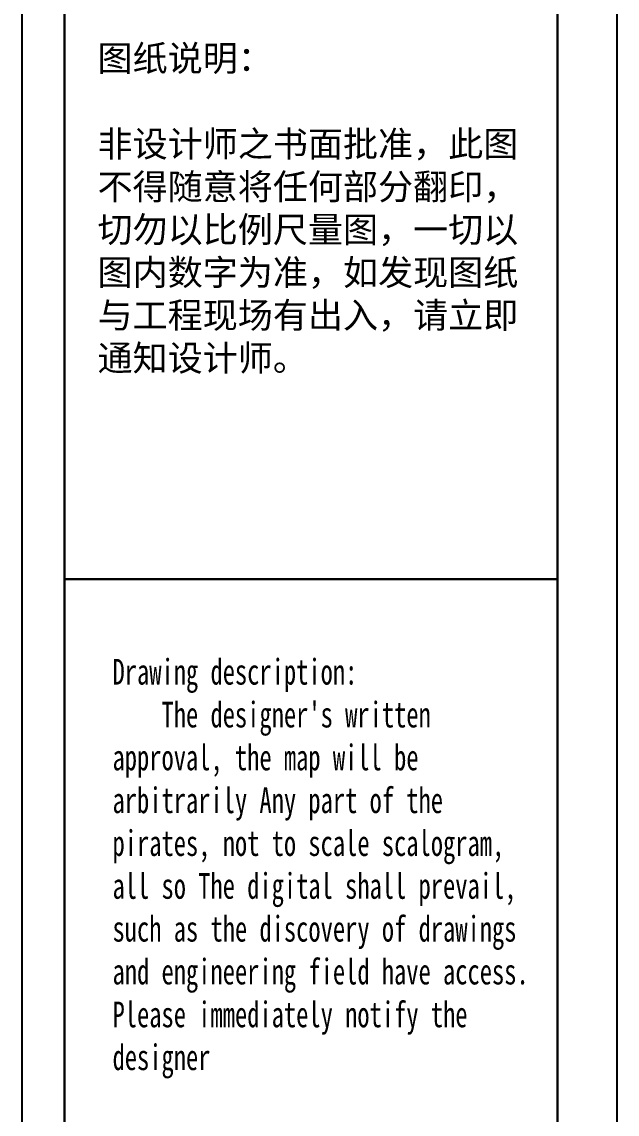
# Model space of a CAD drawing. Header units: millimetres. Extents: x -113526 to 211532, y -79714 to 28306.
# Drawn here: x 110268 to 113082, y -9627 to -4461 of the extents above; entities that cross this region are included whole.
import ezdxf

# ---------------------------------------------------------------- set-up
doc = ezdxf.new("R2010")
doc.units = ezdxf.units.MM
doc.layers.add('10线框', color=8, linetype='Continuous')
doc.styles.add('TXT', font='txt.shx', dxfattribs={"bigfont": 'hztxt.shx'})
doc.styles.add('宋体', font='', dxfattribs={"width": 0.7})
doc.styles.get('宋体').set_extended_font_data('新宋体')

msp = doc.modelspace()

# ---------------------------------------------------------------- linework, layer by layer
at = {"layer": '10线框'}
for p, q in [((110268, -679.6), (110268, -16721.6)), ((113082.4, -16721.6), (113082.4, -679.6)), ((113082.4, -16721.6), (113082.4, -679.6)), ((110469, -961), (110469, -16440.1)), ((110469, -7096.4), (112800.9, -7096.4)), ((110469, -7096.4), (112800.9, -7096.4))]:
    msp.add_line(p, q, dxfattribs=at)
at = {"layer": '10线框', "lineweight": 0}
msp.add_line((110469, -961), (110469, -16440.1), dxfattribs=at)
at = {"layer": '10线框', "lineweight": 30}
for p, q in [((110469, -16440.1), (110469, -961)), ((112800.9, -961), (112800.9, -16440.1)), ((112800.9, -961), (112800.9, -16440.1)), ((110469, -7096.4), (112800.9, -7096.4)), ((110469, -7096.4), (112800.9, -7096.4))]:
    msp.add_line(p, q, dxfattribs=at)

# ---------------------------------------------------------------- texts
at = {"layer": '10线框', "lineweight": 30, "insert": (110625.8, -4571.9), "char_height": 121.53, "width": 2055.882, "attachment_point": 1, "style": 'TXT'}
msp.add_mtext('{\\fSimHei|b0|i0|c134|p2;图纸说明：\\P            \\P非设计师之书面批准，此图不得随意将任何部分翻印，切勿以比例尺量图，一切以图内数字为准，如发现图纸与工程现场有出入，请立即通知设计师。}', dxfattribs=at)
msp.add_mtext('{\\fSimHei|b0|i0|c134|p2;图纸说明：\\P            \\P非设计师之书面批准，此图不得随意将任何部分翻印，切勿以比例尺量图，一切以图内数字为准，如发现图纸与工程现场有出入，请立即通知设计师。}', dxfattribs=at)
at = {"layer": '10线框', "insert": (110696.7, -7473.9), "char_height": 121.53, "width": 2048.415, "attachment_point": 1, "style": '宋体'}
msp.add_mtext("Drawing description:\\P    The designer's written approval, the map will be arbitrarily Any part of the pirates, not to scale scalogram, all so The digital shall prevail, such as the discovery of drawings and engineering field have access. Please immediately notify the designer", dxfattribs=at)
msp.add_mtext("Drawing description:\\P    The designer's written approval, the map will be arbitrarily Any part of the pirates, not to scale scalogram, all so The digital shall prevail, such as the discovery of drawings and engineering field have access. Please immediately notify the designer", dxfattribs=at)

doc.saveas('drawing.dxf')
